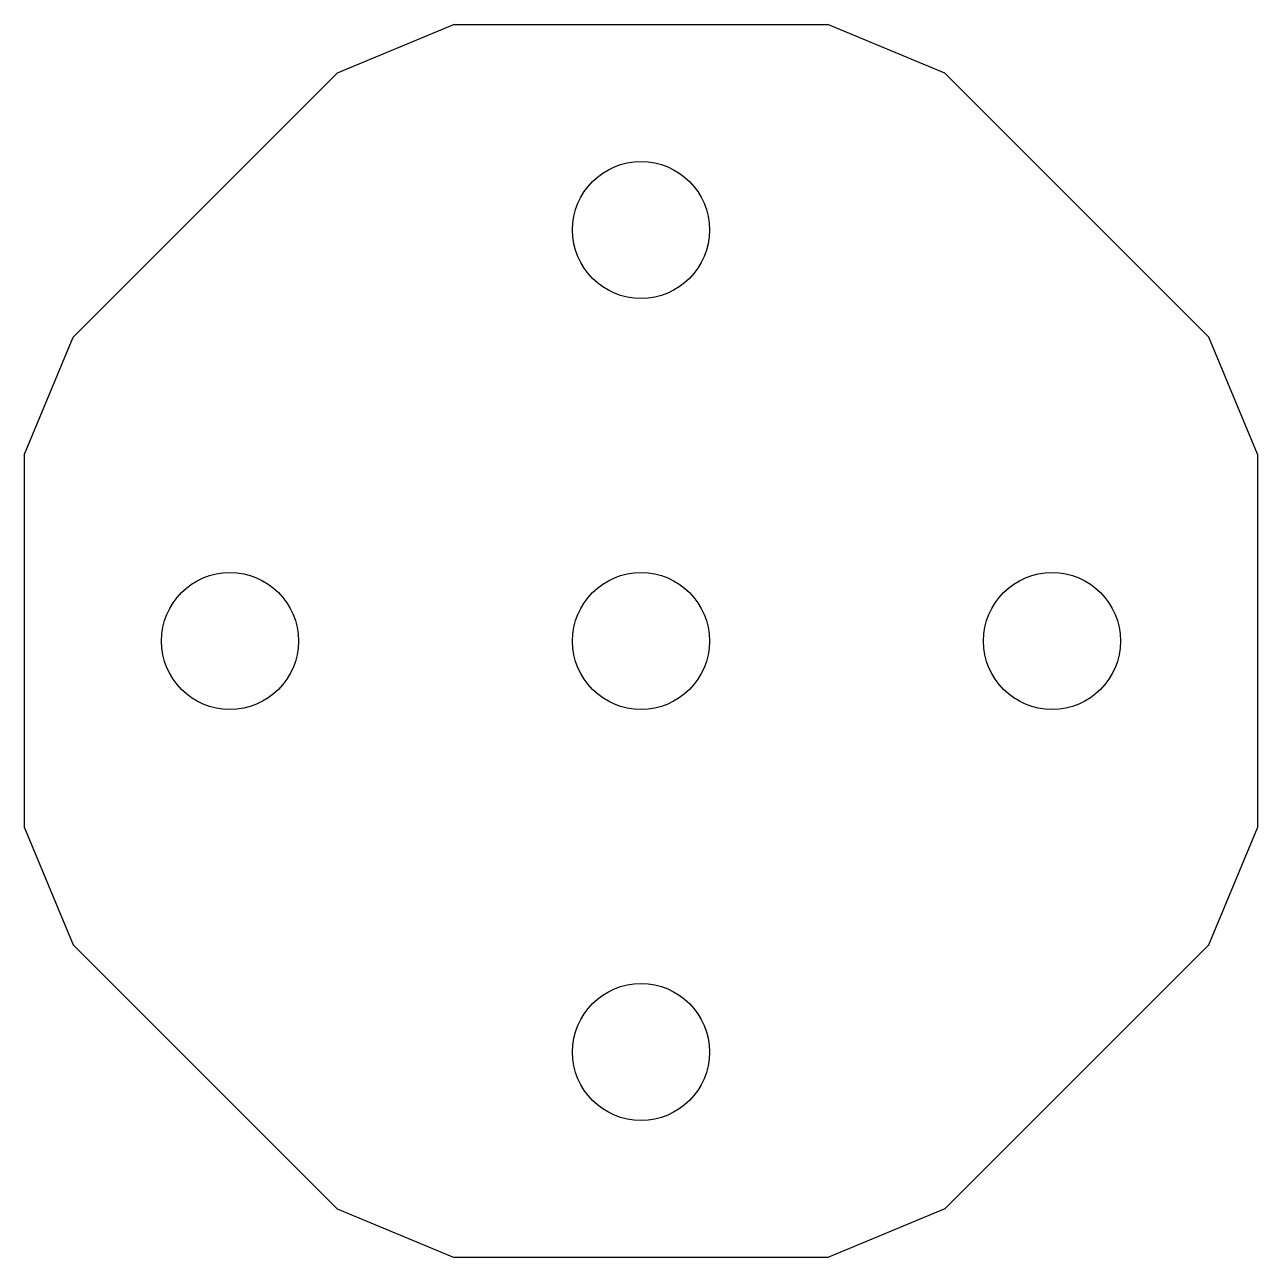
# Model space of a CAD drawing. Header units: millimetres. Extents: x 202.3 to 229.2, y 228.5 to 255.4.
import ezdxf

# ---------------------------------------------------------------- set-up
doc = ezdxf.new("R2010")
doc.units = ezdxf.units.MM
doc.layers.add('Default', color=7, linetype='Continuous')

msp = doc.modelspace()

# ---------------------------------------------------------------- linework, layer by layer
at = {"layer": 'Default', "color": 7, "linetype": 'Continuous'}
for p, q in [((211.658, 255.447), (209.097, 254.386)), ((211.658, 255.447), (219.838, 255.447)), ((222.398, 254.386), (219.838, 255.447)), ((203.313, 248.602), (209.097, 254.386)), ((222.398, 254.386), (228.182, 248.602)), ((202.253, 246.042), (203.313, 248.602)), ((229.243, 246.042), (228.182, 248.602)), ((202.253, 237.862), (202.253, 246.042)), ((229.243, 246.042), (229.243, 237.862)), ((202.253, 237.862), (203.313, 235.302)), ((228.182, 235.302), (229.243, 237.862)), ((209.097, 229.518), (203.313, 235.302)), ((228.182, 235.302), (222.398, 229.518)), ((209.097, 229.518), (211.658, 228.457)), ((222.398, 229.518), (219.838, 228.457)), ((219.838, 228.457), (211.658, 228.457))]:
    msp.add_line(p, q, dxfattribs=at)
for centre in [(215.748, 250.952), (206.748, 241.952), (215.748, 241.952), (224.748, 241.952), (215.748, 232.952)]:
    msp.add_circle(centre, 1.5, dxfattribs=at)

doc.saveas('drawing.dxf')
